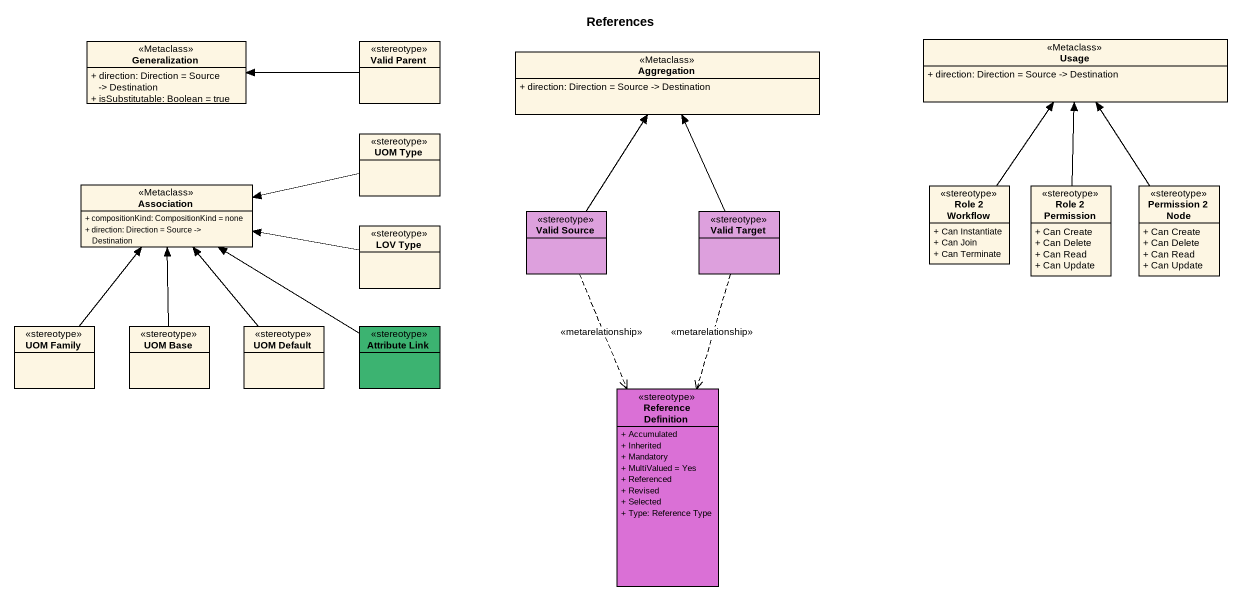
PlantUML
@startuml
title References
hide circle
hide empty members
skinparam classAttributeIconSize 0
class Generalization <<Metaclass>> {
  + direction: Direction = Source -> Destination
  + isSubstitutable: Boolean = true
}
class "Valid Parent" as Valid_Parent <<stereotype>>
class Aggregation <<Metaclass>> {
  + direction: Direction = Source -> Destination
}
class Usage <<Metaclass>> {
  + direction: Direction = Source -> Destination
}
class "UOM Type" as UOM_Type <<stereotype>>
class Association <<Metaclass>> {
  + compositionKind: CompositionKind = none
  + direction: Direction = Source -> Destination
}
class "Role 2 Workflow" as Role_2_Workflow <<stereotype>> {
  + Can Instantiate
  + Can Join
  + Can Terminate
}
class "Role 2 Permission" as Role_2_Permission <<stereotype>> {
  + Can Create
  + Can Delete
  + Can Read
  + Can Update
}
class "Permission 2 Node" as Permission_2_Node <<stereotype>> {
  + Can Create
  + Can Delete
  + Can Read
  + Can Update
}
class "LOV Type" as LOV_Type <<stereotype>>
class "Valid Source" as Valid_Source <<stereotype>> #DDA0DD
class "Valid Target" as Valid_Target <<stereotype>> #DDA0DD
class "UOM Family" as UOM_Family <<stereotype>>
class "UOM Base" as UOM_Base <<stereotype>>
class "UOM Default" as UOM_Default <<stereotype>>
class "Attribute Link" as Attribute_Link <<stereotype>> #3CB371
class "Reference Definition" as Reference_Definition <<stereotype>> #DA70D6 {
  + Accumulated
  + Inherited
  + Mandatory
  + MultiValued = Yes
  + Referenced
  + Revised
  + Selected
  + Type: Reference Type
}
Valid_Parent -left-> Generalization
UOM_Type -left-> Association
Role_2_Workflow -up-> Usage
Role_2_Permission -up-> Usage
Permission_2_Node -up-> Usage
LOV_Type -left-> Association
Valid_Source -up-> Aggregation
Valid_Source ..> Reference_Definition : <<metarelationship>>
Valid_Target -up-> Aggregation
Valid_Target ..> Reference_Definition : <<metarelationship>>
UOM_Family -up-> Association
UOM_Base -up-> Association
UOM_Default -up-> Association
Attribute_Link -up-> Association
@enduml
